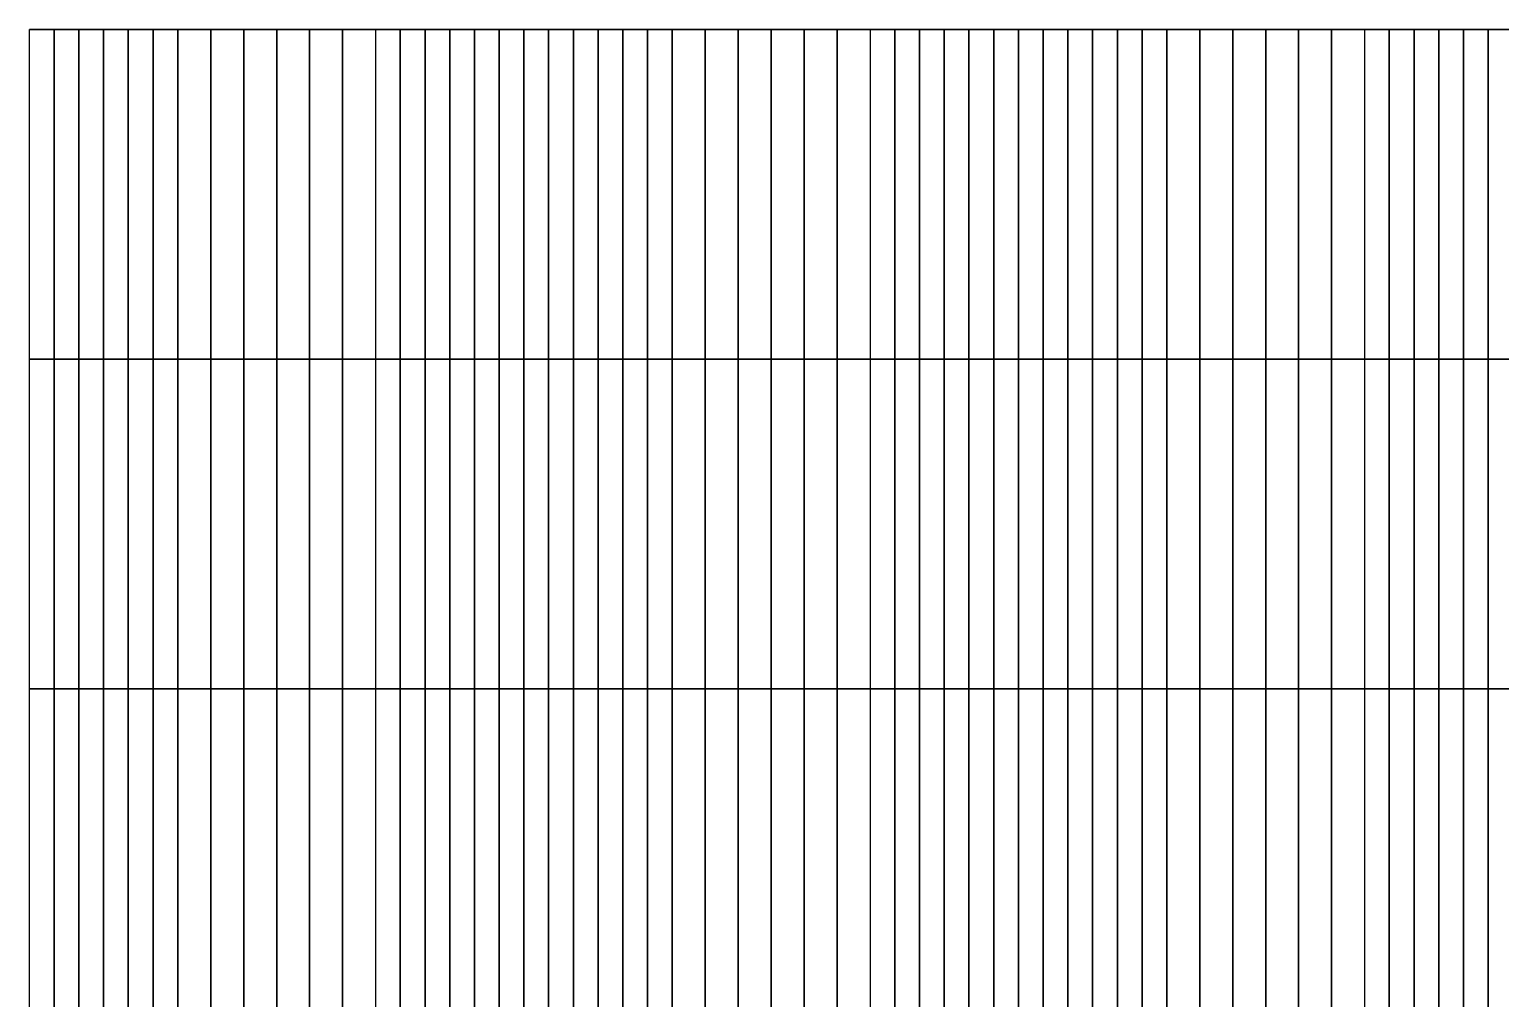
# Model space of a CAD drawing. Header units: inches. Extents: x 25.3 to 50.3, y 0 to 20.
# Drawn here: x 25.34 to 40.21, y 10.2 to 20 of the extents above; entities that cross this region are included whole.
import ezdxf

# ---------------------------------------------------------------- set-up
doc = ezdxf.new("R2010")
doc.units = ezdxf.units.IN
doc.header["$MEASUREMENT"] = 0
for name, color, linetype in [('Beam', 2, 'Continuous'), ('Col', 3, 'Continuous'), ('Dia', 5, 'Continuous'), ('plate', 1, 'Continuous')]:
    doc.layers.add(name, color=color, linetype=linetype)

msp = doc.modelspace()

# ---------------------------------------------------------------- linework, layer by layer
at = {"layer": 'Beam', "extrusion": (1, -6e-16, 4e-16)}
msp.add_line((25.34, 0, 12), (25.34, 20, 12), dxfattribs=at)
at = {"layer": 'Beam', "extrusion": (1e-16, 1, 4e-16)}
for p, q in [((30.34, 20, 12), (30.34, 0, 12)), ((35.34, 20, 12), (35.34, 0, 12))]:
    msp.add_line(p, q, dxfattribs=at)
at = {"layer": 'Col', "extrusion": (4e-16, 1, 7e-16)}
msp.add_line((25.34, 20, 12), (25.34, 20, 6), dxfattribs=at)
at = {"layer": 'Dia'}
for points in [[(25.34, 20, 12), (26.173, 20, 12), (26.366, 20, 12.169), (25.59, 20, 12.169)], [(25.59, 20, 12.169), (26.366, 20, 12.169), (26.527, 20, 12.337), (25.84, 20, 12.337)], [(25.84, 20, 12.337), (26.527, 20, 12.337), (26.673, 20, 12.506), (26.09, 20, 12.506)], [(26.09, 20, 12.506), (26.673, 20, 12.506), (26.819, 20, 12.675), (26.34, 20, 12.675)], [(26.173, 20, 12), (27.007, 20, 12), (27.111, 20, 12.169), (26.366, 20, 12.169)], [(26.34, 20, 12.675), (26.819, 20, 12.675), (26.981, 20, 12.843), (26.59, 20, 12.843)], [(26.366, 20, 12.169), (27.111, 20, 12.169), (27.19, 20, 12.337), (26.527, 20, 12.337)], [(26.527, 20, 12.337), (27.19, 20, 12.337), (27.257, 20, 12.506), (26.673, 20, 12.506)], [(26.59, 20, 12.843), (26.981, 20, 12.843), (27.173, 20, 13.012), (26.84, 20, 13.012)], [(26.673, 20, 12.506), (27.257, 20, 12.506), (27.324, 20, 12.675), (26.819, 20, 12.675)], [(26.819, 20, 12.675), (27.324, 20, 12.675), (27.403, 20, 12.843), (26.981, 20, 12.843)], [(26.981, 20, 12.843), (27.403, 20, 12.843), (27.507, 20, 13.012), (27.173, 20, 13.012)], [(27.007, 20, 12), (27.84, 20, 12), (27.84, 20, 12.169), (27.111, 20, 12.169)], [(27.111, 20, 12.169), (27.84, 20, 12.169), (27.84, 20, 12.337), (27.19, 20, 12.337)], [(27.19, 20, 12.337), (27.84, 20, 12.337), (27.84, 20, 12.506), (27.257, 20, 12.506)], [(27.257, 20, 12.506), (27.84, 20, 12.506), (27.84, 20, 12.675), (27.324, 20, 12.675)], [(27.324, 20, 12.675), (27.84, 20, 12.675), (27.84, 20, 12.843), (27.403, 20, 12.843)], [(27.403, 20, 12.843), (27.84, 20, 12.843), (27.84, 20, 13.012), (27.507, 20, 13.012)], [(27.84, 20, 12), (28.673, 20, 12), (28.569, 20, 12.169), (27.84, 20, 12.169)], [(27.84, 20, 12.169), (28.569, 20, 12.169), (28.49, 20, 12.337), (27.84, 20, 12.337)], [(27.84, 20, 12.337), (28.49, 20, 12.337), (28.423, 20, 12.506), (27.84, 20, 12.506)], [(27.84, 20, 12.506), (28.423, 20, 12.506), (28.356, 20, 12.675), (27.84, 20, 12.675)], [(27.84, 20, 12.675), (28.356, 20, 12.675), (28.277, 20, 12.843), (27.84, 20, 12.843)], [(27.84, 20, 12.843), (28.277, 20, 12.843), (28.173, 20, 13.012), (27.84, 20, 13.012)], [(28.277, 20, 12.843), (28.699, 20, 12.843), (28.507, 20, 13.012), (28.173, 20, 13.012)], [(28.356, 20, 12.675), (28.861, 20, 12.675), (28.699, 20, 12.843), (28.277, 20, 12.843)], [(28.423, 20, 12.506), (29.007, 20, 12.506), (28.861, 20, 12.675), (28.356, 20, 12.675)], [(28.49, 20, 12.337), (29.153, 20, 12.337), (29.007, 20, 12.506), (28.423, 20, 12.506)], [(28.569, 20, 12.169), (29.314, 20, 12.169), (29.153, 20, 12.337), (28.49, 20, 12.337)], [(28.699, 20, 12.843), (29.09, 20, 12.843), (28.84, 20, 13.012), (28.507, 20, 13.012)], [(28.673, 20, 12), (29.507, 20, 12), (29.314, 20, 12.169), (28.569, 20, 12.169)], [(28.861, 20, 12.675), (29.34, 20, 12.675), (29.09, 20, 12.843), (28.699, 20, 12.843)], [(29.007, 20, 12.506), (29.59, 20, 12.506), (29.34, 20, 12.675), (28.861, 20, 12.675)], [(29.153, 20, 12.337), (29.84, 20, 12.337), (29.59, 20, 12.506), (29.007, 20, 12.506)], [(29.314, 20, 12.169), (30.09, 20, 12.169), (29.84, 20, 12.337), (29.153, 20, 12.337)], [(29.507, 20, 12), (30.34, 20, 12), (30.09, 20, 12.169), (29.314, 20, 12.169)], [(30.34, 20, 12), (31.173, 20, 12), (31.366, 20, 12.169), (30.59, 20, 12.169)], [(30.59, 20, 12.169), (31.366, 20, 12.169), (31.527, 20, 12.337), (30.84, 20, 12.337)], [(30.84, 20, 12.337), (31.527, 20, 12.337), (31.673, 20, 12.506), (31.09, 20, 12.506)], [(31.09, 20, 12.506), (31.673, 20, 12.506), (31.819, 20, 12.675), (31.34, 20, 12.675)], [(31.173, 20, 12), (32.007, 20, 12), (32.111, 20, 12.169), (31.366, 20, 12.169)], [(31.34, 20, 12.675), (31.819, 20, 12.675), (31.981, 20, 12.843), (31.59, 20, 12.843)], [(31.366, 20, 12.169), (32.111, 20, 12.169), (32.19, 20, 12.337), (31.527, 20, 12.337)], [(31.527, 20, 12.337), (32.19, 20, 12.337), (32.257, 20, 12.506), (31.673, 20, 12.506)], [(31.59, 20, 12.843), (31.981, 20, 12.843), (32.173, 20, 13.012), (31.84, 20, 13.012)], [(31.673, 20, 12.506), (32.257, 20, 12.506), (32.324, 20, 12.675), (31.819, 20, 12.675)], [(31.819, 20, 12.675), (32.324, 20, 12.675), (32.403, 20, 12.843), (31.981, 20, 12.843)], [(31.981, 20, 12.843), (32.403, 20, 12.843), (32.507, 20, 13.012), (32.173, 20, 13.012)], [(32.007, 20, 12), (32.84, 20, 12), (32.84, 20, 12.169), (32.111, 20, 12.169)], [(32.111, 20, 12.169), (32.84, 20, 12.169), (32.84, 20, 12.337), (32.19, 20, 12.337)], [(32.19, 20, 12.337), (32.84, 20, 12.337), (32.84, 20, 12.506), (32.257, 20, 12.506)], [(32.257, 20, 12.506), (32.84, 20, 12.506), (32.84, 20, 12.675), (32.324, 20, 12.675)], [(32.324, 20, 12.675), (32.84, 20, 12.675), (32.84, 20, 12.843), (32.403, 20, 12.843)], [(32.403, 20, 12.843), (32.84, 20, 12.843), (32.84, 20, 13.012), (32.507, 20, 13.012)], [(32.84, 20, 12), (33.673, 20, 12), (33.569, 20, 12.169), (32.84, 20, 12.169)], [(32.84, 20, 12.169), (33.569, 20, 12.169), (33.49, 20, 12.337), (32.84, 20, 12.337)], [(32.84, 20, 12.337), (33.49, 20, 12.337), (33.423, 20, 12.506), (32.84, 20, 12.506)], [(32.84, 20, 12.506), (33.423, 20, 12.506), (33.356, 20, 12.675), (32.84, 20, 12.675)], [(32.84, 20, 12.675), (33.356, 20, 12.675), (33.277, 20, 12.843), (32.84, 20, 12.843)], [(32.84, 20, 12.843), (33.277, 20, 12.843), (33.173, 20, 13.012), (32.84, 20, 13.012)], [(33.277, 20, 12.843), (33.699, 20, 12.843), (33.507, 20, 13.012), (33.173, 20, 13.012)], [(33.356, 20, 12.675), (33.861, 20, 12.675), (33.699, 20, 12.843), (33.277, 20, 12.843)], [(33.423, 20, 12.506), (34.007, 20, 12.506), (33.861, 20, 12.675), (33.356, 20, 12.675)], [(33.49, 20, 12.337), (34.153, 20, 12.337), (34.007, 20, 12.506), (33.423, 20, 12.506)], [(33.569, 20, 12.169), (34.314, 20, 12.169), (34.153, 20, 12.337), (33.49, 20, 12.337)], [(33.699, 20, 12.843), (34.09, 20, 12.843), (33.84, 20, 13.012), (33.507, 20, 13.012)], [(33.673, 20, 12), (34.507, 20, 12), (34.314, 20, 12.169), (33.569, 20, 12.169)], [(33.861, 20, 12.675), (34.34, 20, 12.675), (34.09, 20, 12.843), (33.699, 20, 12.843)], [(34.007, 20, 12.506), (34.59, 20, 12.506), (34.34, 20, 12.675), (33.861, 20, 12.675)], [(34.153, 20, 12.337), (34.84, 20, 12.337), (34.59, 20, 12.506), (34.007, 20, 12.506)], [(34.314, 20, 12.169), (35.09, 20, 12.169), (34.84, 20, 12.337), (34.153, 20, 12.337)], [(34.507, 20, 12), (35.34, 20, 12), (35.09, 20, 12.169), (34.314, 20, 12.169)], [(35.34, 20, 12), (36.173, 20, 12), (36.366, 20, 12.169), (35.59, 20, 12.169)], [(35.59, 20, 12.169), (36.366, 20, 12.169), (36.527, 20, 12.337), (35.84, 20, 12.337)], [(35.84, 20, 12.337), (36.527, 20, 12.337), (36.673, 20, 12.506), (36.09, 20, 12.506)], [(36.09, 20, 12.506), (36.673, 20, 12.506), (36.819, 20, 12.675), (36.34, 20, 12.675)], [(36.173, 20, 12), (37.007, 20, 12), (37.111, 20, 12.169), (36.366, 20, 12.169)], [(36.34, 20, 12.675), (36.819, 20, 12.675), (36.981, 20, 12.843), (36.59, 20, 12.843)], [(36.366, 20, 12.169), (37.111, 20, 12.169), (37.19, 20, 12.337), (36.527, 20, 12.337)], [(36.527, 20, 12.337), (37.19, 20, 12.337), (37.257, 20, 12.506), (36.673, 20, 12.506)], [(36.59, 20, 12.843), (36.981, 20, 12.843), (37.173, 20, 13.012), (36.84, 20, 13.012)], [(36.673, 20, 12.506), (37.257, 20, 12.506), (37.324, 20, 12.675), (36.819, 20, 12.675)], [(36.819, 20, 12.675), (37.324, 20, 12.675), (37.403, 20, 12.843), (36.981, 20, 12.843)], [(36.981, 20, 12.843), (37.403, 20, 12.843), (37.507, 20, 13.012), (37.173, 20, 13.012)], [(37.007, 20, 12), (37.84, 20, 12), (37.84, 20, 12.169), (37.111, 20, 12.169)], [(37.111, 20, 12.169), (37.84, 20, 12.169), (37.84, 20, 12.337), (37.19, 20, 12.337)], [(37.19, 20, 12.337), (37.84, 20, 12.337), (37.84, 20, 12.506), (37.257, 20, 12.506)], [(37.257, 20, 12.506), (37.84, 20, 12.506), (37.84, 20, 12.675), (37.324, 20, 12.675)], [(37.324, 20, 12.675), (37.84, 20, 12.675), (37.84, 20, 12.843), (37.403, 20, 12.843)], [(37.403, 20, 12.843), (37.84, 20, 12.843), (37.84, 20, 13.012), (37.507, 20, 13.012)], [(37.84, 20, 12), (38.673, 20, 12), (38.569, 20, 12.169), (37.84, 20, 12.169)], [(37.84, 20, 12.169), (38.569, 20, 12.169), (38.49, 20, 12.337), (37.84, 20, 12.337)], [(37.84, 20, 12.337), (38.49, 20, 12.337), (38.423, 20, 12.506), (37.84, 20, 12.506)], [(37.84, 20, 12.506), (38.423, 20, 12.506), (38.356, 20, 12.675), (37.84, 20, 12.675)], [(37.84, 20, 12.675), (38.356, 20, 12.675), (38.277, 20, 12.843), (37.84, 20, 12.843)], [(37.84, 20, 12.843), (38.277, 20, 12.843), (38.173, 20, 13.012), (37.84, 20, 13.012)], [(38.277, 20, 12.843), (38.699, 20, 12.843), (38.507, 20, 13.012), (38.173, 20, 13.012)], [(38.356, 20, 12.675), (38.861, 20, 12.675), (38.699, 20, 12.843), (38.277, 20, 12.843)], [(38.423, 20, 12.506), (39.007, 20, 12.506), (38.861, 20, 12.675), (38.356, 20, 12.675)], [(38.49, 20, 12.337), (39.153, 20, 12.337), (39.007, 20, 12.506), (38.423, 20, 12.506)], [(38.569, 20, 12.169), (39.314, 20, 12.169), (39.153, 20, 12.337), (38.49, 20, 12.337)], [(38.699, 20, 12.843), (39.09, 20, 12.843), (38.84, 20, 13.012), (38.507, 20, 13.012)], [(38.673, 20, 12), (39.507, 20, 12), (39.314, 20, 12.169), (38.569, 20, 12.169)], [(38.861, 20, 12.675), (39.34, 20, 12.675), (39.09, 20, 12.843), (38.699, 20, 12.843)], [(39.007, 20, 12.506), (39.59, 20, 12.506), (39.34, 20, 12.675), (38.861, 20, 12.675)], [(39.153, 20, 12.337), (39.84, 20, 12.337), (39.59, 20, 12.506), (39.007, 20, 12.506)], [(39.314, 20, 12.169), (40.09, 20, 12.169), (39.84, 20, 12.337), (39.153, 20, 12.337)], [(39.507, 20, 12), (40.34, 20, 12), (40.09, 20, 12.169), (39.314, 20, 12.169)]]:
    msp.add_3dface(points, dxfattribs=at)
at = {"layer": 'plate'}
for points in [[(25.59, 20, 12.169), (25.59, 16.667, 12.169), (25.34, 16.667, 12), (25.34, 20, 12)], [(25.84, 20, 12.337), (25.84, 16.667, 12.337), (25.59, 16.667, 12.169), (25.59, 20, 12.169)], [(26.09, 20, 12.506), (26.09, 16.667, 12.506), (25.84, 16.667, 12.337), (25.84, 20, 12.337)], [(26.34, 20, 12.675), (26.34, 16.667, 12.675), (26.09, 16.667, 12.506), (26.09, 20, 12.506)], [(26.59, 20, 12.843), (26.59, 16.667, 12.843), (26.34, 16.667, 12.675), (26.34, 20, 12.675)], [(26.84, 20, 13.012), (26.84, 16.667, 13.012), (26.59, 16.667, 12.843), (26.59, 20, 12.843)], [(27.173, 20, 13.012), (27.173, 16.667, 13.012), (26.84, 16.667, 13.012), (26.84, 20, 13.012)], [(27.507, 20, 13.012), (27.507, 16.667, 13.012), (27.173, 16.667, 13.012), (27.173, 20, 13.012)], [(27.84, 20, 13.012), (27.84, 16.667, 13.012), (27.507, 16.667, 13.012), (27.507, 20, 13.012)], [(28.173, 20, 13.012), (28.173, 16.667, 13.012), (27.84, 16.667, 13.012), (27.84, 20, 13.012)], [(28.507, 20, 13.012), (28.507, 16.667, 13.012), (28.173, 16.667, 13.012), (28.173, 20, 13.012)], [(28.84, 20, 13.012), (28.84, 16.667, 13.012), (28.507, 16.667, 13.012), (28.507, 20, 13.012)], [(28.84, 20, 13.012), (28.84, 16.667, 13.012), (29.09, 16.667, 12.843), (29.09, 20, 12.843)], [(29.09, 20, 12.843), (29.09, 16.667, 12.843), (29.34, 16.667, 12.675), (29.34, 20, 12.675)], [(29.34, 20, 12.675), (29.34, 16.667, 12.675), (29.59, 16.667, 12.506), (29.59, 20, 12.506)], [(29.59, 20, 12.506), (29.59, 16.667, 12.506), (29.84, 16.667, 12.337), (29.84, 20, 12.337)], [(29.84, 20, 12.337), (29.84, 16.667, 12.337), (30.09, 16.667, 12.169), (30.09, 20, 12.169)], [(30.09, 20, 12.169), (30.09, 16.667, 12.169), (30.34, 16.667, 12), (30.34, 20, 12)], [(30.59, 20, 12.169), (30.59, 16.667, 12.169), (30.34, 16.667, 12), (30.34, 20, 12)], [(30.84, 20, 12.337), (30.84, 16.667, 12.337), (30.59, 16.667, 12.169), (30.59, 20, 12.169)], [(31.09, 20, 12.506), (31.09, 16.667, 12.506), (30.84, 16.667, 12.337), (30.84, 20, 12.337)], [(31.34, 20, 12.675), (31.34, 16.667, 12.675), (31.09, 16.667, 12.506), (31.09, 20, 12.506)], [(31.59, 20, 12.843), (31.59, 16.667, 12.843), (31.34, 16.667, 12.675), (31.34, 20, 12.675)], [(31.84, 20, 13.012), (31.84, 16.667, 13.012), (31.59, 16.667, 12.843), (31.59, 20, 12.843)], [(32.173, 20, 13.012), (32.173, 16.667, 13.012), (31.84, 16.667, 13.012), (31.84, 20, 13.012)], [(32.507, 20, 13.012), (32.507, 16.667, 13.012), (32.173, 16.667, 13.012), (32.173, 20, 13.012)], [(32.84, 20, 13.012), (32.84, 16.667, 13.012), (32.507, 16.667, 13.012), (32.507, 20, 13.012)], [(33.173, 20, 13.012), (33.173, 16.667, 13.012), (32.84, 16.667, 13.012), (32.84, 20, 13.012)], [(33.507, 20, 13.012), (33.507, 16.667, 13.012), (33.173, 16.667, 13.012), (33.173, 20, 13.012)], [(33.84, 20, 13.012), (33.84, 16.667, 13.012), (33.507, 16.667, 13.012), (33.507, 20, 13.012)], [(33.84, 20, 13.012), (33.84, 16.667, 13.012), (34.09, 16.667, 12.843), (34.09, 20, 12.843)], [(34.09, 20, 12.843), (34.09, 16.667, 12.843), (34.34, 16.667, 12.675), (34.34, 20, 12.675)], [(34.34, 20, 12.675), (34.34, 16.667, 12.675), (34.59, 16.667, 12.506), (34.59, 20, 12.506)], [(34.59, 20, 12.506), (34.59, 16.667, 12.506), (34.84, 16.667, 12.337), (34.84, 20, 12.337)], [(34.84, 20, 12.337), (34.84, 16.667, 12.337), (35.09, 16.667, 12.169), (35.09, 20, 12.169)], [(35.09, 20, 12.169), (35.09, 16.667, 12.169), (35.34, 16.667, 12), (35.34, 20, 12)], [(35.59, 20, 12.169), (35.59, 16.667, 12.169), (35.34, 16.667, 12), (35.34, 20, 12)], [(35.84, 20, 12.337), (35.84, 16.667, 12.337), (35.59, 16.667, 12.169), (35.59, 20, 12.169)], [(36.09, 20, 12.506), (36.09, 16.667, 12.506), (35.84, 16.667, 12.337), (35.84, 20, 12.337)], [(36.34, 20, 12.675), (36.34, 16.667, 12.675), (36.09, 16.667, 12.506), (36.09, 20, 12.506)], [(36.59, 20, 12.843), (36.59, 16.667, 12.843), (36.34, 16.667, 12.675), (36.34, 20, 12.675)], [(36.84, 20, 13.012), (36.84, 16.667, 13.012), (36.59, 16.667, 12.843), (36.59, 20, 12.843)], [(37.173, 20, 13.012), (37.173, 16.667, 13.012), (36.84, 16.667, 13.012), (36.84, 20, 13.012)], [(37.507, 20, 13.012), (37.507, 16.667, 13.012), (37.173, 16.667, 13.012), (37.173, 20, 13.012)], [(37.84, 20, 13.012), (37.84, 16.667, 13.012), (37.507, 16.667, 13.012), (37.507, 20, 13.012)], [(38.173, 20, 13.012), (38.173, 16.667, 13.012), (37.84, 16.667, 13.012), (37.84, 20, 13.012)], [(38.507, 20, 13.012), (38.507, 16.667, 13.012), (38.173, 16.667, 13.012), (38.173, 20, 13.012)], [(38.84, 20, 13.012), (38.84, 16.667, 13.012), (38.507, 16.667, 13.012), (38.507, 20, 13.012)], [(38.84, 20, 13.012), (38.84, 16.667, 13.012), (39.09, 16.667, 12.843), (39.09, 20, 12.843)], [(39.09, 20, 12.843), (39.09, 16.667, 12.843), (39.34, 16.667, 12.675), (39.34, 20, 12.675)], [(39.34, 20, 12.675), (39.34, 16.667, 12.675), (39.59, 16.667, 12.506), (39.59, 20, 12.506)], [(39.59, 20, 12.506), (39.59, 16.667, 12.506), (39.84, 16.667, 12.337), (39.84, 20, 12.337)], [(39.84, 20, 12.337), (39.84, 16.667, 12.337), (40.09, 16.667, 12.169), (40.09, 20, 12.169)], [(40.09, 20, 12.169), (40.09, 16.667, 12.169), (40.34, 16.667, 12), (40.34, 20, 12)], [(25.59, 16.667, 12.169), (25.59, 13.333, 12.169), (25.34, 13.333, 12), (25.34, 16.667, 12)], [(25.84, 16.667, 12.337), (25.84, 13.333, 12.337), (25.59, 13.333, 12.169), (25.59, 16.667, 12.169)], [(26.09, 16.667, 12.506), (26.09, 13.333, 12.506), (25.84, 13.333, 12.337), (25.84, 16.667, 12.337)], [(26.34, 16.667, 12.675), (26.34, 13.333, 12.675), (26.09, 13.333, 12.506), (26.09, 16.667, 12.506)], [(26.59, 16.667, 12.843), (26.59, 13.333, 12.843), (26.34, 13.333, 12.675), (26.34, 16.667, 12.675)], [(26.84, 16.667, 13.012), (26.84, 13.333, 13.012), (26.59, 13.333, 12.843), (26.59, 16.667, 12.843)], [(27.173, 16.667, 13.012), (27.173, 13.333, 13.012), (26.84, 13.333, 13.012), (26.84, 16.667, 13.012)], [(27.507, 16.667, 13.012), (27.507, 13.333, 13.012), (27.173, 13.333, 13.012), (27.173, 16.667, 13.012)], [(27.84, 16.667, 13.012), (27.84, 13.333, 13.012), (27.507, 13.333, 13.012), (27.507, 16.667, 13.012)], [(28.173, 16.667, 13.012), (28.173, 13.333, 13.012), (27.84, 13.333, 13.012), (27.84, 16.667, 13.012)], [(28.507, 16.667, 13.012), (28.507, 13.333, 13.012), (28.173, 13.333, 13.012), (28.173, 16.667, 13.012)], [(28.84, 16.667, 13.012), (28.84, 13.333, 13.012), (28.507, 13.333, 13.012), (28.507, 16.667, 13.012)], [(28.84, 16.667, 13.012), (28.84, 13.333, 13.012), (29.09, 13.333, 12.843), (29.09, 16.667, 12.843)], [(29.09, 16.667, 12.843), (29.09, 13.333, 12.843), (29.34, 13.333, 12.675), (29.34, 16.667, 12.675)], [(29.34, 16.667, 12.675), (29.34, 13.333, 12.675), (29.59, 13.333, 12.506), (29.59, 16.667, 12.506)], [(29.59, 16.667, 12.506), (29.59, 13.333, 12.506), (29.84, 13.333, 12.337), (29.84, 16.667, 12.337)], [(29.84, 16.667, 12.337), (29.84, 13.333, 12.337), (30.09, 13.333, 12.169), (30.09, 16.667, 12.169)], [(30.09, 16.667, 12.169), (30.09, 13.333, 12.169), (30.34, 13.333, 12), (30.34, 16.667, 12)], [(30.59, 16.667, 12.169), (30.59, 13.333, 12.169), (30.34, 13.333, 12), (30.34, 16.667, 12)], [(30.84, 16.667, 12.337), (30.84, 13.333, 12.337), (30.59, 13.333, 12.169), (30.59, 16.667, 12.169)], [(31.09, 16.667, 12.506), (31.09, 13.333, 12.506), (30.84, 13.333, 12.337), (30.84, 16.667, 12.337)], [(31.34, 16.667, 12.675), (31.34, 13.333, 12.675), (31.09, 13.333, 12.506), (31.09, 16.667, 12.506)], [(31.59, 16.667, 12.843), (31.59, 13.333, 12.843), (31.34, 13.333, 12.675), (31.34, 16.667, 12.675)], [(31.84, 16.667, 13.012), (31.84, 13.333, 13.012), (31.59, 13.333, 12.843), (31.59, 16.667, 12.843)], [(32.173, 16.667, 13.012), (32.173, 13.333, 13.012), (31.84, 13.333, 13.012), (31.84, 16.667, 13.012)], [(32.507, 16.667, 13.012), (32.507, 13.333, 13.012), (32.173, 13.333, 13.012), (32.173, 16.667, 13.012)], [(32.84, 16.667, 13.012), (32.84, 13.333, 13.012), (32.507, 13.333, 13.012), (32.507, 16.667, 13.012)], [(33.173, 16.667, 13.012), (33.173, 13.333, 13.012), (32.84, 13.333, 13.012), (32.84, 16.667, 13.012)], [(33.507, 16.667, 13.012), (33.507, 13.333, 13.012), (33.173, 13.333, 13.012), (33.173, 16.667, 13.012)], [(33.84, 16.667, 13.012), (33.84, 13.333, 13.012), (33.507, 13.333, 13.012), (33.507, 16.667, 13.012)], [(33.84, 16.667, 13.012), (33.84, 13.333, 13.012), (34.09, 13.333, 12.843), (34.09, 16.667, 12.843)], [(34.09, 16.667, 12.843), (34.09, 13.333, 12.843), (34.34, 13.333, 12.675), (34.34, 16.667, 12.675)], [(34.34, 16.667, 12.675), (34.34, 13.333, 12.675), (34.59, 13.333, 12.506), (34.59, 16.667, 12.506)], [(34.59, 16.667, 12.506), (34.59, 13.333, 12.506), (34.84, 13.333, 12.337), (34.84, 16.667, 12.337)], [(34.84, 16.667, 12.337), (34.84, 13.333, 12.337), (35.09, 13.333, 12.169), (35.09, 16.667, 12.169)], [(35.09, 16.667, 12.169), (35.09, 13.333, 12.169), (35.34, 13.333, 12), (35.34, 16.667, 12)], [(35.59, 16.667, 12.169), (35.59, 13.333, 12.169), (35.34, 13.333, 12), (35.34, 16.667, 12)], [(35.84, 16.667, 12.337), (35.84, 13.333, 12.337), (35.59, 13.333, 12.169), (35.59, 16.667, 12.169)], [(36.09, 16.667, 12.506), (36.09, 13.333, 12.506), (35.84, 13.333, 12.337), (35.84, 16.667, 12.337)], [(36.34, 16.667, 12.675), (36.34, 13.333, 12.675), (36.09, 13.333, 12.506), (36.09, 16.667, 12.506)], [(36.59, 16.667, 12.843), (36.59, 13.333, 12.843), (36.34, 13.333, 12.675), (36.34, 16.667, 12.675)], [(36.84, 16.667, 13.012), (36.84, 13.333, 13.012), (36.59, 13.333, 12.843), (36.59, 16.667, 12.843)], [(37.173, 16.667, 13.012), (37.173, 13.333, 13.012), (36.84, 13.333, 13.012), (36.84, 16.667, 13.012)], [(37.507, 16.667, 13.012), (37.507, 13.333, 13.012), (37.173, 13.333, 13.012), (37.173, 16.667, 13.012)], [(37.84, 16.667, 13.012), (37.84, 13.333, 13.012), (37.507, 13.333, 13.012), (37.507, 16.667, 13.012)], [(38.173, 16.667, 13.012), (38.173, 13.333, 13.012), (37.84, 13.333, 13.012), (37.84, 16.667, 13.012)], [(38.507, 16.667, 13.012), (38.507, 13.333, 13.012), (38.173, 13.333, 13.012), (38.173, 16.667, 13.012)], [(38.84, 16.667, 13.012), (38.84, 13.333, 13.012), (38.507, 13.333, 13.012), (38.507, 16.667, 13.012)], [(38.84, 16.667, 13.012), (38.84, 13.333, 13.012), (39.09, 13.333, 12.843), (39.09, 16.667, 12.843)], [(39.09, 16.667, 12.843), (39.09, 13.333, 12.843), (39.34, 13.333, 12.675), (39.34, 16.667, 12.675)], [(39.34, 16.667, 12.675), (39.34, 13.333, 12.675), (39.59, 13.333, 12.506), (39.59, 16.667, 12.506)], [(39.59, 16.667, 12.506), (39.59, 13.333, 12.506), (39.84, 13.333, 12.337), (39.84, 16.667, 12.337)], [(39.84, 16.667, 12.337), (39.84, 13.333, 12.337), (40.09, 13.333, 12.169), (40.09, 16.667, 12.169)], [(40.09, 16.667, 12.169), (40.09, 13.333, 12.169), (40.34, 13.333, 12), (40.34, 16.667, 12)], [(25.59, 13.333, 12.169), (25.59, 10, 12.169), (25.34, 10, 12), (25.34, 13.333, 12)], [(25.84, 13.333, 12.337), (25.84, 10, 12.337), (25.59, 10, 12.169), (25.59, 13.333, 12.169)], [(26.09, 13.333, 12.506), (26.09, 10, 12.506), (25.84, 10, 12.337), (25.84, 13.333, 12.337)], [(26.34, 13.333, 12.675), (26.34, 10, 12.675), (26.09, 10, 12.506), (26.09, 13.333, 12.506)], [(26.59, 13.333, 12.843), (26.59, 10, 12.843), (26.34, 10, 12.675), (26.34, 13.333, 12.675)], [(26.84, 13.333, 13.012), (26.84, 10, 13.012), (26.59, 10, 12.843), (26.59, 13.333, 12.843)], [(27.173, 13.333, 13.012), (27.173, 10, 13.012), (26.84, 10, 13.012), (26.84, 13.333, 13.012)], [(27.507, 13.333, 13.012), (27.507, 10, 13.012), (27.173, 10, 13.012), (27.173, 13.333, 13.012)], [(27.84, 13.333, 13.012), (27.84, 10, 13.012), (27.507, 10, 13.012), (27.507, 13.333, 13.012)], [(28.173, 13.333, 13.012), (28.173, 10, 13.012), (27.84, 10, 13.012), (27.84, 13.333, 13.012)], [(28.507, 13.333, 13.012), (28.507, 10, 13.012), (28.173, 10, 13.012), (28.173, 13.333, 13.012)], [(28.84, 13.333, 13.012), (28.84, 10, 13.012), (28.507, 10, 13.012), (28.507, 13.333, 13.012)], [(28.84, 13.333, 13.012), (28.84, 10, 13.012), (29.09, 10, 12.843), (29.09, 13.333, 12.843)], [(29.09, 13.333, 12.843), (29.09, 10, 12.843), (29.34, 10, 12.675), (29.34, 13.333, 12.675)], [(29.34, 13.333, 12.675), (29.34, 10, 12.675), (29.59, 10, 12.506), (29.59, 13.333, 12.506)], [(29.59, 13.333, 12.506), (29.59, 10, 12.506), (29.84, 10, 12.337), (29.84, 13.333, 12.337)], [(29.84, 13.333, 12.337), (29.84, 10, 12.337), (30.09, 10, 12.169), (30.09, 13.333, 12.169)], [(30.09, 13.333, 12.169), (30.09, 10, 12.169), (30.34, 10, 12), (30.34, 13.333, 12)], [(30.59, 13.333, 12.169), (30.59, 10, 12.169), (30.34, 10, 12), (30.34, 13.333, 12)], [(30.84, 13.333, 12.337), (30.84, 10, 12.337), (30.59, 10, 12.169), (30.59, 13.333, 12.169)], [(31.09, 13.333, 12.506), (31.09, 10, 12.506), (30.84, 10, 12.337), (30.84, 13.333, 12.337)], [(31.34, 13.333, 12.675), (31.34, 10, 12.675), (31.09, 10, 12.506), (31.09, 13.333, 12.506)], [(31.59, 13.333, 12.843), (31.59, 10, 12.843), (31.34, 10, 12.675), (31.34, 13.333, 12.675)], [(31.84, 13.333, 13.012), (31.84, 10, 13.012), (31.59, 10, 12.843), (31.59, 13.333, 12.843)], [(32.173, 13.333, 13.012), (32.173, 10, 13.012), (31.84, 10, 13.012), (31.84, 13.333, 13.012)], [(32.507, 13.333, 13.012), (32.507, 10, 13.012), (32.173, 10, 13.012), (32.173, 13.333, 13.012)], [(32.84, 13.333, 13.012), (32.84, 10, 13.012), (32.507, 10, 13.012), (32.507, 13.333, 13.012)], [(33.173, 13.333, 13.012), (33.173, 10, 13.012), (32.84, 10, 13.012), (32.84, 13.333, 13.012)], [(33.507, 13.333, 13.012), (33.507, 10, 13.012), (33.173, 10, 13.012), (33.173, 13.333, 13.012)], [(33.84, 13.333, 13.012), (33.84, 10, 13.012), (33.507, 10, 13.012), (33.507, 13.333, 13.012)], [(33.84, 13.333, 13.012), (33.84, 10, 13.012), (34.09, 10, 12.843), (34.09, 13.333, 12.843)], [(34.09, 13.333, 12.843), (34.09, 10, 12.843), (34.34, 10, 12.675), (34.34, 13.333, 12.675)], [(34.34, 13.333, 12.675), (34.34, 10, 12.675), (34.59, 10, 12.506), (34.59, 13.333, 12.506)], [(34.59, 13.333, 12.506), (34.59, 10, 12.506), (34.84, 10, 12.337), (34.84, 13.333, 12.337)], [(34.84, 13.333, 12.337), (34.84, 10, 12.337), (35.09, 10, 12.169), (35.09, 13.333, 12.169)], [(35.09, 13.333, 12.169), (35.09, 10, 12.169), (35.34, 10, 12), (35.34, 13.333, 12)], [(35.59, 13.333, 12.169), (35.59, 10, 12.169), (35.34, 10, 12), (35.34, 13.333, 12)], [(35.84, 13.333, 12.337), (35.84, 10, 12.337), (35.59, 10, 12.169), (35.59, 13.333, 12.169)], [(36.09, 13.333, 12.506), (36.09, 10, 12.506), (35.84, 10, 12.337), (35.84, 13.333, 12.337)], [(36.34, 13.333, 12.675), (36.34, 10, 12.675), (36.09, 10, 12.506), (36.09, 13.333, 12.506)], [(36.59, 13.333, 12.843), (36.59, 10, 12.843), (36.34, 10, 12.675), (36.34, 13.333, 12.675)], [(36.84, 13.333, 13.012), (36.84, 10, 13.012), (36.59, 10, 12.843), (36.59, 13.333, 12.843)], [(37.173, 13.333, 13.012), (37.173, 10, 13.012), (36.84, 10, 13.012), (36.84, 13.333, 13.012)], [(37.507, 13.333, 13.012), (37.507, 10, 13.012), (37.173, 10, 13.012), (37.173, 13.333, 13.012)], [(37.84, 13.333, 13.012), (37.84, 10, 13.012), (37.507, 10, 13.012), (37.507, 13.333, 13.012)], [(38.173, 13.333, 13.012), (38.173, 10, 13.012), (37.84, 10, 13.012), (37.84, 13.333, 13.012)], [(38.507, 13.333, 13.012), (38.507, 10, 13.012), (38.173, 10, 13.012), (38.173, 13.333, 13.012)], [(38.84, 13.333, 13.012), (38.84, 10, 13.012), (38.507, 10, 13.012), (38.507, 13.333, 13.012)], [(38.84, 13.333, 13.012), (38.84, 10, 13.012), (39.09, 10, 12.843), (39.09, 13.333, 12.843)], [(39.09, 13.333, 12.843), (39.09, 10, 12.843), (39.34, 10, 12.675), (39.34, 13.333, 12.675)], [(39.34, 13.333, 12.675), (39.34, 10, 12.675), (39.59, 10, 12.506), (39.59, 13.333, 12.506)], [(39.59, 13.333, 12.506), (39.59, 10, 12.506), (39.84, 10, 12.337), (39.84, 13.333, 12.337)], [(39.84, 13.333, 12.337), (39.84, 10, 12.337), (40.09, 10, 12.169), (40.09, 13.333, 12.169)], [(40.09, 13.333, 12.169), (40.09, 10, 12.169), (40.34, 10, 12), (40.34, 13.333, 12)]]:
    msp.add_3dface(points, dxfattribs=at)

doc.saveas('drawing.dxf')
